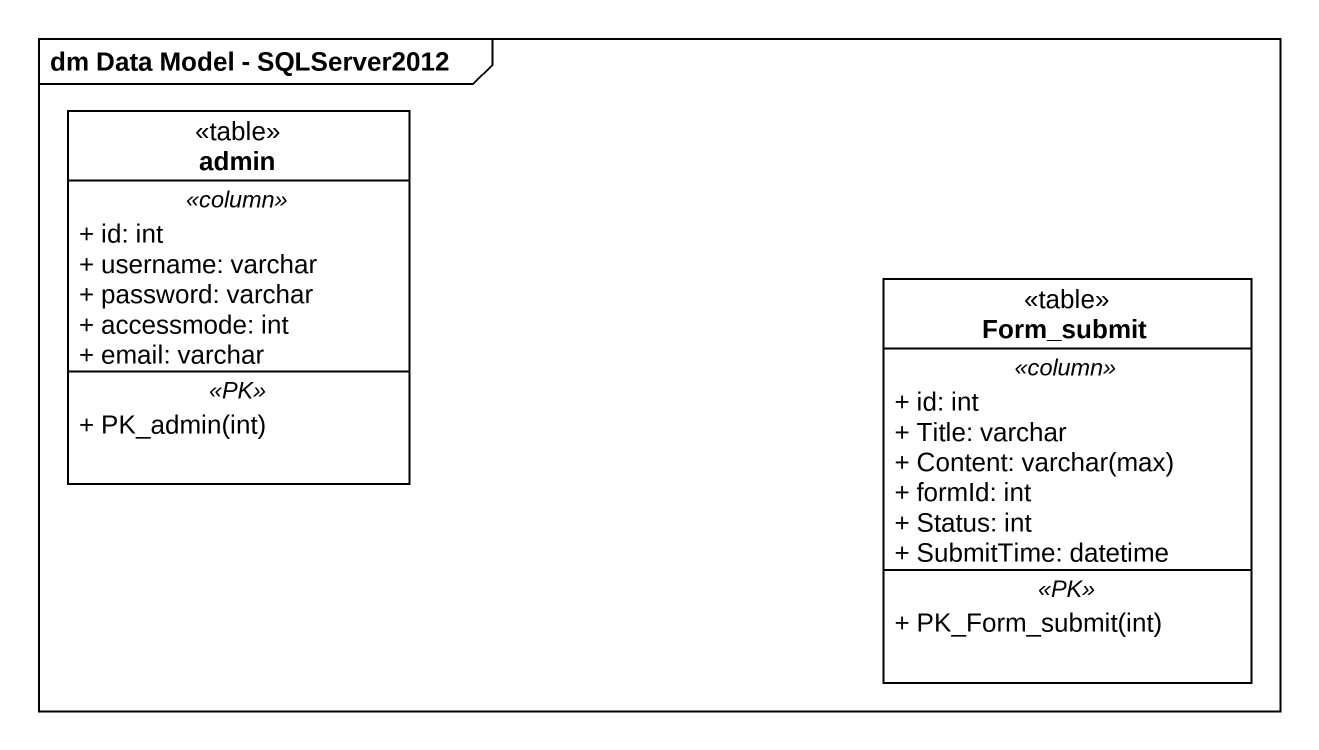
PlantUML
@startuml
mainframe dm Data Model - SQLServer2012
hide circle
hide empty members
skinparam classAttributeIconSize 0
class admin <<table>> {
  .. <<column>> ..
  + id: int
  + username: varchar
  + password: varchar
  + accessmode: int
  + email: varchar
  .. <<PK>> ..
  + PK_admin(int)
}
class Form_submit <<table>> {
  .. <<column>> ..
  + id: int
  + Title: varchar
  {field} + Content: varchar(max)
  + formId: int
  + Status: int
  + SubmitTime: datetime
  .. <<PK>> ..
  + PK_Form_submit(int)
}
@enduml
